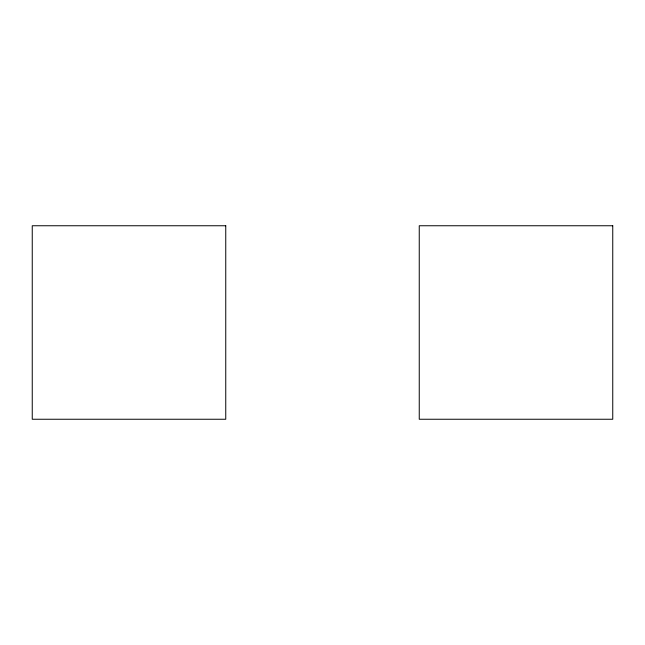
<?xml version="1.0" encoding="UTF-8"?>
<svg xmlns="http://www.w3.org/2000/svg" width="645" height="645" viewBox="0 0 645 645"><rect width="100%" height="100%" fill="white"/><g stroke="black" fill="none" stroke-linecap="round" stroke-linejoin="round"><path stroke-width="0.97" d="M225.75 225.75L32.25 225.75L32.25 419.25L225.75 419.25L225.75 225.75M612.75 225.75L419.25 225.75L419.25 419.25L612.75 419.25L612.75 225.75"/></g></svg>
